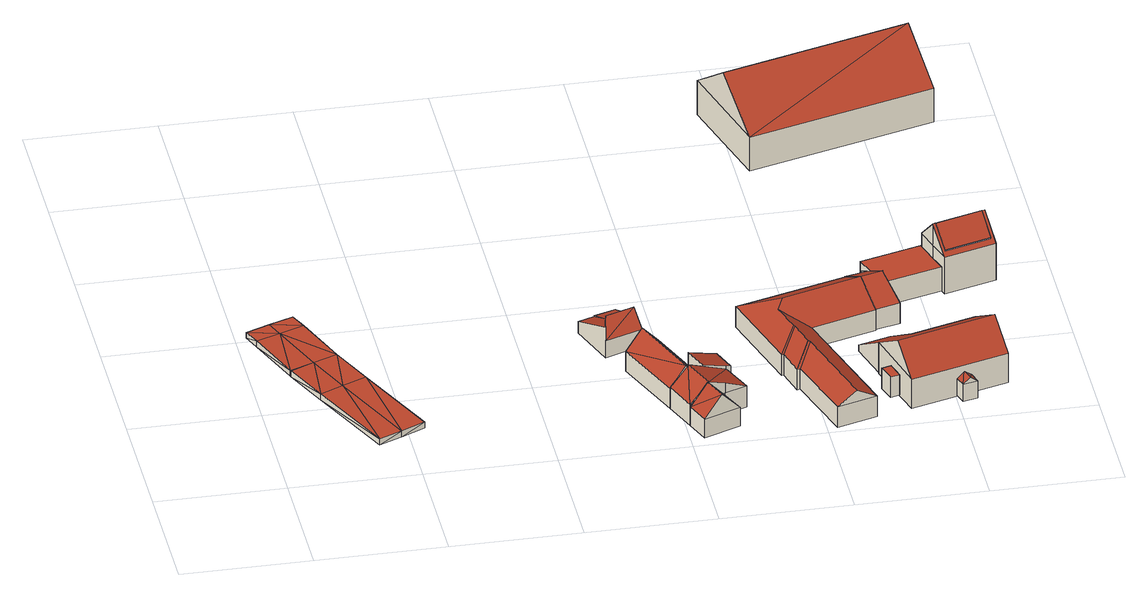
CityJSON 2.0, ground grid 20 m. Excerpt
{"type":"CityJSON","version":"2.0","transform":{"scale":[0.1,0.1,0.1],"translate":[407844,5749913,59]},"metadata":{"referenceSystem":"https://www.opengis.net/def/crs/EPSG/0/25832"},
"CityObjects":{
"building1":{"type":"Building","attributes":{"Geometrietyp2DReferenz":"2000","Gemeindeschluessel":"05515000","function":"53001_1800","roofType":"9999","measuredHeight":1},"geometry":[{"type":"Solid","lod":"2","boundaries":[[[[0,1,2]],[[1,3,2]],[[4,5,0]],[[5,1,0]],[[6,7,4]],[[7,5,4]],[[8,9,6]],[[9,7,6]],[[10,11,8]],[[11,9,8]],[[12,13,10]],[[13,11,10]],[[14,15,12]],[[15,13,12]],[[16,17,14]],[[17,15,14]],[[18,19,16]],[[19,17,16]],[[20,21,18]],[[21,19,18]],[[22,23,20]],[[23,21,20]],[[24,25,22]],[[25,23,22]],[[26,27,24]],[[27,25,24]],[[2,3,26]],[[3,27,26]],[[28,3,5]],[[5,3,1]],[[29,28,7]],[[7,28,5]],[[30,29,7]],[[30,7,9]],[[13,30,9]],[[13,9,11]],[[25,27,28]],[[28,27,3]],[[23,25,28]],[[23,28,29]],[[23,29,21]],[[19,21,29]],[[19,29,17]],[[17,29,30]],[[15,17,30]],[[15,30,13]],[[31,4,2]],[[4,0,2]],[[32,6,31]],[[6,4,31]],[[33,6,32]],[[33,8,6]],[[12,8,33]],[[12,10,8]],[[24,31,26]],[[31,2,26]],[[22,31,24]],[[22,32,31]],[[22,20,32]],[[18,32,20]],[[18,16,32]],[[16,33,32]],[[14,33,16]],[[14,12,33]]]],"semantics":{"surfaces":[{"type":"WallSurface"},{"type":"GroundSurface"},{"type":"RoofSurface"}],"values":[[0,0,0,0,0,0,0,0,0,0,0,0,0,0,0,0,0,0,0,0,0,0,0,0,0,0,0,0,1,1,1,1,1,1,1,1,1,1,1,1,1,1,1,1,1,1,2,2,2,2,2,2,2,2,2,2,2,2,2,2,2,2,2,2]]}}]},
"building2":{"type":"Building","attributes":{"Gemeindeschluessel":"05515000","Geometrietyp2DReferenz":"3000","function":"31001_2700"},"children":["building2-1","building2-2"]},
"building2-1":{"type":"BuildingPart","attributes":{"roofType":"3100","measuredHeight":5.43},"parents":["building2"],"geometry":[{"type":"Solid","lod":"2","boundaries":[[[[34,35,36,37]],[[38,39,35,34]],[[40,41,39,38]],[[34,42,38]],[[43,42,34]],[[34,37,44,43]],[[42,43,45,40]],[[40,38,42]],[[35,39,41,36]],[[41,40,37,36]],[[45,43,44]],[[45,44,37,40]]]],"semantics":{"surfaces":[{"type":"WallSurface"},{"type":"RoofSurface"},{"type":"GroundSurface"},{"type":"ClosureSurface"}],"values":[[0,0,0,0,1,1,1,1,2,3,0,3]]}}]},
"building2-2":{"type":"BuildingPart","attributes":{"roofType":"2100","measuredHeight":5.2},"parents":["building2"],"geometry":[{"type":"Solid","lod":"2","boundaries":[[[[46,37,36,47,48]],[[49,50,41,40,51]],[[48,47,50,49]],[[51,45,44,46,48,49]],[[36,41,50,47]],[[45,51,40]],[[37,46,44]],[[41,36,37,40]],[[37,44,45,40]]]],"semantics":{"surfaces":[{"type":"WallSurface"},{"type":"RoofSurface"},{"type":"GroundSurface"},{"type":"ClosureSurface"}],"values":[[0,0,0,1,2,0,0,3,3]]}}]},
"building3":{"type":"Building","attributes":{"Gemeindeschluessel":"05515000","Geometrietyp2DReferenz":"3000","function":"51009_1610","roofType":"2100","measuredHeight":2.94},"geometry":[{"type":"Solid","lod":"2","boundaries":[[[[52,53,54,55]],[[46,56,53,52]],[[57,58,56,46]],[[55,54,58,57]],[[46,52,55,57]],[[53,56,58,54]]]],"semantics":{"surfaces":[{"type":"WallSurface"},{"type":"RoofSurface"},{"type":"GroundSurface"}],"values":[[0,0,0,0,1,2]]}}]},
"building4":{"type":"Building","attributes":{"Gemeindeschluessel":"05515000","Geometrietyp2DReferenz":"3000","function":"31001_2700","roofType":"3100","measuredHeight":6.54},"geometry":[{"type":"Solid","lod":"2","boundaries":[[[[59,60,61,62]],[[63,64,60,59]],[[65,66,64,63]],[[62,61,66,65]],[[59,67,63]],[[65,68,62]],[[59,62,68]],[[68,67,59]],[[67,68,65]],[[65,63,67]],[[60,64,66,61]]]],"semantics":{"surfaces":[{"type":"WallSurface"},{"type":"RoofSurface"},{"type":"GroundSurface"}],"values":[[0,0,0,0,0,0,1,1,1,1,2]]}}]},
"building5":{"type":"Building","attributes":{"Gemeindeschluessel":"05515000","Geometrietyp2DReferenz":"3000","function":"31001_1000"},"address":[{"country":"Germany","locality":"Münster","thoroughfareNumber":"1","thoroughfareName":"Zur Hohen Ward"}],"children":["building5-1","building5-2"]},
"building5-1":{"type":"BuildingPart","attributes":{"roofType":"2100","measuredHeight":5.62},"parents":["building5"],"geometry":[{"type":"Solid","lod":"2","boundaries":[[[[69,70,71,72]],[[73,74,75,70,69]],[[76,77,78,79,80]],[[72,71,77,76]],[[80,73,69,72,76]],[[70,75,78,77,71]],[[74,73,80,79]],[[78,75,74,79]]]],"semantics":{"surfaces":[{"type":"WallSurface"},{"type":"RoofSurface"},{"type":"GroundSurface"},{"type":"ClosureSurface"}],"values":[[0,0,0,0,1,2,0,3]]}}]},
"building5-2":{"type":"BuildingPart","attributes":{"roofType":"3100","measuredHeight":6.54},"parents":["building5"],"geometry":[{"type":"Solid","lod":"2","boundaries":[[[[81,82,83,84]],[[79,78,82,81]],[[85,86,75,74]],[[84,83,86,85]],[[84,87,88]],[[84,85,87]],[[79,81,88,74]],[[87,74,88]],[[88,81,84]],[[87,85,74]],[[82,78,75,86,83]],[[78,79,74,75]]]],"semantics":{"surfaces":[{"type":"WallSurface"},{"type":"RoofSurface"},{"type":"GroundSurface"},{"type":"ClosureSurface"}],"values":[[0,0,0,0,1,1,1,1,0,0,2,3]]}}]},
"building6":{"type":"Building","attributes":{"Gemeindeschluessel":"05515000","Geometrietyp2DReferenz":"3000","function":"31001_1000","roofType":"3100","measuredHeight":6.57},"address":[{"country":"Germany","locality":"Münster","thoroughfareNumber":"1a","thoroughfareName":"Zur Hohen Ward"}],"geometry":[{"type":"Solid","lod":"2","boundaries":[[[[89,61,90,91]],[[92,66,61,89]],[[93,86,66,92]],[[94,70,86,93]],[[91,90,70,94]],[[95,96,91,94]],[[97,95,94]],[[95,97,92]],[[93,92,97]],[[96,95,92,89]],[[96,89,91]],[[94,93,97]],[[61,66,86,70,90]]]],"semantics":{"surfaces":[{"type":"WallSurface"},{"type":"RoofSurface"},{"type":"GroundSurface"}],"values":[[0,0,0,0,0,1,1,1,1,0,0,0,2]]}}]},
"building7":{"type":"Building","attributes":{"Gemeindeschluessel":"05515000","Geometrietyp2DReferenz":"3000","function":"31001_2000","roofType":"5000","measuredHeight":6.38},"geometry":[{"type":"Solid","lod":"2","boundaries":[[[[98,99,100,101]],[[102,103,99,98]],[[104,105,103,102]],[[106,107,105,104]],[[108,109,107,106]],[[110,111,109,108]],[[112,113,111,110]],[[114,115,113,112]],[[116,117,115,114]],[[101,100,117,116]],[[118,116,114,119]],[[119,114,112,120]],[[120,112,110,121]],[[121,110,108,122]],[[108,106,122]],[[118,119,120,121,122,106,104,123]],[[124,123,104,102,125]],[[102,98,125]],[[125,98,101,124]],[[123,124,101,116,118]],[[99,103,105,107,109,111,113,115,117,100]]]],"semantics":{"surfaces":[{"type":"WallSurface"},{"type":"RoofSurface"},{"type":"GroundSurface"}],"values":[[0,0,0,0,0,0,0,0,0,0,1,1,1,1,0,1,1,0,1,1,2]]}}]},
"building8":{"type":"Building","attributes":{"Gemeindeschluessel":"05515000","Geometrietyp2DReferenz":"3000","function":"51009_1610","roofType":"1000","measuredHeight":3.48},"geometry":[{"type":"Solid","lod":"2","boundaries":[[[[126,127,128,129]],[[130,131,127,126]],[[132,133,131,130]],[[129,128,133,132]],[[130,126,129,132]],[[127,131,133,128]]]],"semantics":{"surfaces":[{"type":"WallSurface"},{"type":"RoofSurface"},{"type":"GroundSurface"}],"values":[[0,0,0,0,1,2]]}}]},
"building9":{"type":"Building","attributes":{"Gemeindeschluessel":"05515000","Geometrietyp2DReferenz":"3000","function":"31001_1000","roofType":"5000","measuredHeight":9.24},"address":[{"country":"Germany","locality":"Münster","thoroughfareNumber":"3","thoroughfareName":"Zur Hohen Ward"}],"geometry":[{"type":"Solid","lod":"2","boundaries":[[[[134,135,136,137]],[[138,139,135,134]],[[140,141,139,138]],[[142,143,141,140]],[[144,145,143,142]],[[146,147,145,144]],[[148,149,147,146]],[[137,136,149,148]],[[142,150,151,144]],[[146,151,150,140,138,134,137,148]],[[144,151,146]],[[140,150,142]],[[135,139,141,143,145,147,149,136]]]],"semantics":{"surfaces":[{"type":"WallSurface"},{"type":"RoofSurface"},{"type":"GroundSurface"}],"values":[[0,0,0,0,0,0,0,0,1,1,0,0,2]]}}]},
"building10":{"type":"Building","attributes":{"Gemeindeschluessel":"05515000","Geometrietyp2DReferenz":"3000","function":"51009_1610","roofType":"3100","measuredHeight":3.84},"geometry":[{"type":"Solid","lod":"2","boundaries":[[[[152,153,154,155]],[[156,157,153,152]],[[158,159,157,156]],[[155,154,159,158]],[[152,160,156]],[[158,161,155]],[[160,152,155]],[[155,161,160]],[[156,160,161]],[[161,158,156]],[[153,157,159,154]]]],"semantics":{"surfaces":[{"type":"WallSurface"},{"type":"RoofSurface"},{"type":"GroundSurface"}],"values":[[0,0,0,0,0,0,1,1,1,1,2]]}}]},
"building11":{"type":"Building","attributes":{"Gemeindeschluessel":"05515000","Geometrietyp2DReferenz":"3000","function":"51009_1610"},"children":["building11-1","building11-2"]},
"building11-1":{"type":"BuildingPart","attributes":{"roofType":"3100","measuredHeight":6.35},"parents":["building11"],"geometry":[{"type":"Solid","lod":"2","boundaries":[[[[162,163,164,165,166]],[[167,168,163,162]],[[169,170,168,167]],[[171,172,170,169]],[[125,173,172,171]],[[174,175,173,125]],[[176,177,175,174]],[[178,179,177,176]],[[171,169,167,125]],[[162,166,180,178,176,174,125,167]],[[164,163,168,170,172,173,175,177,179]],[[180,166,165]],[[179,178,180,165,164]]]],"semantics":{"surfaces":[{"type":"WallSurface"},{"type":"RoofSurface"},{"type":"GroundSurface"},{"type":"ClosureSurface"}],"values":[[0,0,0,0,0,0,0,0,1,1,2,0,3]]}}]},
"building11-2":{"type":"BuildingPart","attributes":{"roofType":"1000","measuredHeight":4.17},"parents":["building11"],"geometry":[{"type":"Solid","lod":"2","boundaries":[[[[181,182,183,184]],[[185,186,182,181]],[[165,164,186,185]],[[184,183,179,178,187]],[[180,165,185,181,184,187]],[[182,186,164,179,183]],[[180,187,178]],[[164,165,180,178,179]]]],"semantics":{"surfaces":[{"type":"WallSurface"},{"type":"RoofSurface"},{"type":"GroundSurface"},{"type":"ClosureSurface"}],"values":[[0,0,0,0,1,2,0,3]]}}]},
"building12":{"type":"Building","attributes":{"Gemeindeschluessel":"05515000","Geometrietyp2DReferenz":"3000","function":"31001_1100"},"children":["building12-1","building12-2"]},
"building12-1":{"type":"BuildingPart","attributes":{"roofType":"5000","measuredHeight":10.04},"parents":["building12"],"geometry":[{"type":"Solid","lod":"2","boundaries":[[[[188,182,189,190]],[[191,192,182,188]],[[193,194,192,191]],[[195,196,194,193]],[[197,198,196,195]],[[190,189,198,197]],[[199,200,201,202,203,204,205,206]],[[199,206,207,208,209,210,211,212,203,202,197,195]],[[195,193,199]],[[190,202,201,188]],[[188,201,200,191]],[[191,200,199,193]],[[197,202,190]],[[182,192,194,196,198,189],[213,214,215,216,217,218]],[[218,219,220,213]],[[213,220,221,214]],[[214,221,222,215]],[[222,223,216,215]],[[216,223,224,217]],[[224,219,218,217]],[[225,203,212]],[[219,226,211,210,220]],[[226,225,212,211]],[[220,210,209,221]],[[209,208,227,222,221]],[[208,207,206,227]],[[228,206,205]],[[223,222,227,228]],[[227,206,228]],[[228,205,204]],[[224,223,228,204]],[[204,203,225]],[[204,226,219,224]],[[226,204,225]]]],"semantics":{"surfaces":[{"type":"WallSurface"},{"type":"RoofSurface"},{"type":"GroundSurface"},{"type":"ClosureSurface"}],"values":[[0,0,0,0,0,0,1,1,0,0,0,0,0,2,3,3,3,3,3,3,0,3,3,3,3,3,0,3,3,0,3,0,3,3]]}}]},
"building12-2":{"type":"BuildingPart","attributes":{"roofType":"3100","measuredHeight":10.07},"parents":["building12"],"geometry":[{"type":"Solid","lod":"2","boundaries":[[[[204,225,212,229,230,207,206,228]],[[231,230,229,232]],[[216,215,214,213,218,217]],[[216,217,224,223]],[[224,204,228,223]],[[208,231,209]],[[214,215,222,221]],[[216,223,222,215]],[[221,222,227,208,209]],[[223,228,227,222]],[[209,231,232,210]],[[213,214,221,220]],[[220,221,209,210]],[[210,232,211]],[[213,220,219,218]],[[217,218,219,224]],[[210,211,226,219,220]],[[219,226,204,224]],[[231,208,207,230]],[[208,227,206,207]],[[227,228,206]],[[212,211,232,229]],[[225,226,211,212]],[[225,204,226]]]],"semantics":{"surfaces":[{"type":"RoofSurface"},{"type":"GroundSurface"},{"type":"ClosureSurface"},{"type":"WallSurface"}],"values":[[0,0,1,2,2,3,2,2,2,2,3,2,2,3,2,2,2,2,3,2,2,3,2,2]]}}]},
"building13":{"type":"Building","attributes":{"Gemeindeschluessel":"05515000","Geometrietyp2DReferenz":"3000","function":"31001_2700","roofType":"3100","measuredHeight":12.16},"geometry":[{"type":"Solid","lod":"2","boundaries":[[[[233,234,235,236]],[[237,238,234,233]],[[239,240,238,237]],[[236,235,240,239]],[[233,241,237]],[[239,242,236]],[[242,241,233]],[[233,236,242]],[[239,237,241]],[[241,242,239]],[[234,238,240,235]]]],"semantics":{"surfaces":[{"type":"WallSurface"},{"type":"RoofSurface"},{"type":"GroundSurface"}],"values":[[0,0,0,0,0,0,1,1,1,1,2]]}}]}
},
"vertices":[
[82,390,51],[82,390,41],[45,376,51],[45,376,41],[93,364,51],[93,364,41],[126,278,51],[126,278,41],[156,211,50],[156,211,40],[217,76,49],[217,76,39],[180,59,49],[180,59,39],[144,43,49],[144,43,39],[83,178,50],[83,178,40],[52,246,51],[52,246,41],[52,247,51],[52,247,41],[51,248,51],[51,248,41],[18,335,51],[18,335,41],[8,361,51],[8,361,41],[55,349,41],[89,263,41],[119,195,40],[55,349,51],[89,263,51],[119,195,50],
[562,326,38],[562,326,9],[530,314,9],[530,314,38],[578,281,38],[578,281,9],[520,260,38],[520,260,9],[570,303,64],[525,287,64],[529,308,44],[523,278,55],
[530,314,41],[519,343,9],[519,343,29],[494,334,29],[494,334,9],[520,260,61],
[562,326,41],[562,326,11],[552,354,11],[552,354,30],[530,314,11],[519,343,30],[519,343,11],
[677,41,41],[677,41,9],[662,78,9],[662,78,41],[620,19,41],[620,19,9],[606,56,41],[606,56,9],[648,30,74],[634,67,74],
[676,142,50],[676,142,9],[683,145,9],[683,145,47],[638,128,65],[638,128,43],[638,128,9],[669,182,47],[669,182,9],[624,165,9],[624,165,43],[624,165,65],
[594,240,43],[594,240,9],[542,219,9],[542,219,43],[586,107,43],[586,107,9],[612,117,74],[568,229,74],
[662,78,45],[696,91,9],[696,91,45],[606,56,45],[586,107,45],[676,142,45],[636,67,74],[662,78,62],[615,119,74],
[892,354,45],[892,354,10],[721,305,10],[721,305,45],[919,258,45],[919,258,10],[819,228,45],[819,228,10],[877,28,45],[877,28,10],[815,10,45],[815,10,10],[781,122,45],[781,122,10],[777,121,45],[777,121,10],[765,164,45],[765,164,10],[762,163,45],[762,163,10],[788,207,66],[789,206,65],[801,164,65],[804,162,64],[846,19,64],[774,253,66],[784,270,74],[906,306,74],
[912,101,48],[912,101,13],[897,97,13],[897,97,48],[919,74,48],[919,74,13],[905,70,48],[905,70,13],
[933,219,22],[933,219,12],[884,205,12],[884,205,22],[953,154,65],[953,154,12],[1052,182,65],[1052,182,12],[1081,80,62],[1081,80,12],[930,36,62],[930,36,12],[901,139,65],[901,139,12],[902,139,65],[902,139,12],[1069,122,104],[918,79,104],
[1029,44,43],[1029,44,14],[1024,63,14],[1024,63,43],[1006,38,43],[1006,38,14],[1000,57,43],[1000,57,14],[1018,41,52],[1012,60,52],
[939,317,73],[939,317,11],[941,318,11],[941,318,52],[941,318,73],[940,315,74],[940,315,11],[957,268,46],[957,268,11],[919,258,46],[919,258,11],[906,306,11],[892,354,46],[892,354,11],[925,362,46],[925,362,11],[920,381,35],[920,381,11],[929,352,52],
[1015,403,52],[1015,403,11],[1014,407,11],[1014,407,52],[1033,343,52],[1033,343,11],[920,381,52],
[1015,403,74],[1025,369,11],[1025,369,74],[1097,427,74],[1097,427,11],[1106,393,74],[1106,393,11],[1116,357,74],[1116,357,11],[1036,334,74],[1036,334,11],[1106,393,111],[1097,427,76],[1015,403,76],[1025,369,111],[1029,371,111],[1021,398,82],[1093,419,83],[1100,391,111],[1101,391,111],[1108,362,82],[1109,362,81],[1038,341,81],[1038,342,82],[1029,370,111],[1038,341,11],[1109,362,11],[1100,391,11],[1093,419,11],[1021,398,11],[1029,371,11],[1029,371,74],[1038,341,74],[1109,362,74],[1100,391,74],[1093,419,74],[1021,398,74],[1029,371,110],[1029,371,82],[1100,391,82],[1093,419,82],
[1029,370,112],[1101,390,112],[1109,362,82],[1038,341,82],
[1063,959,70],[1063,959,12],[774,879,12],[774,879,70],[1108,794,70],[1108,794,12],[820,714,70],[820,714,12],[1086,877,133],[797,796,133]
]}
